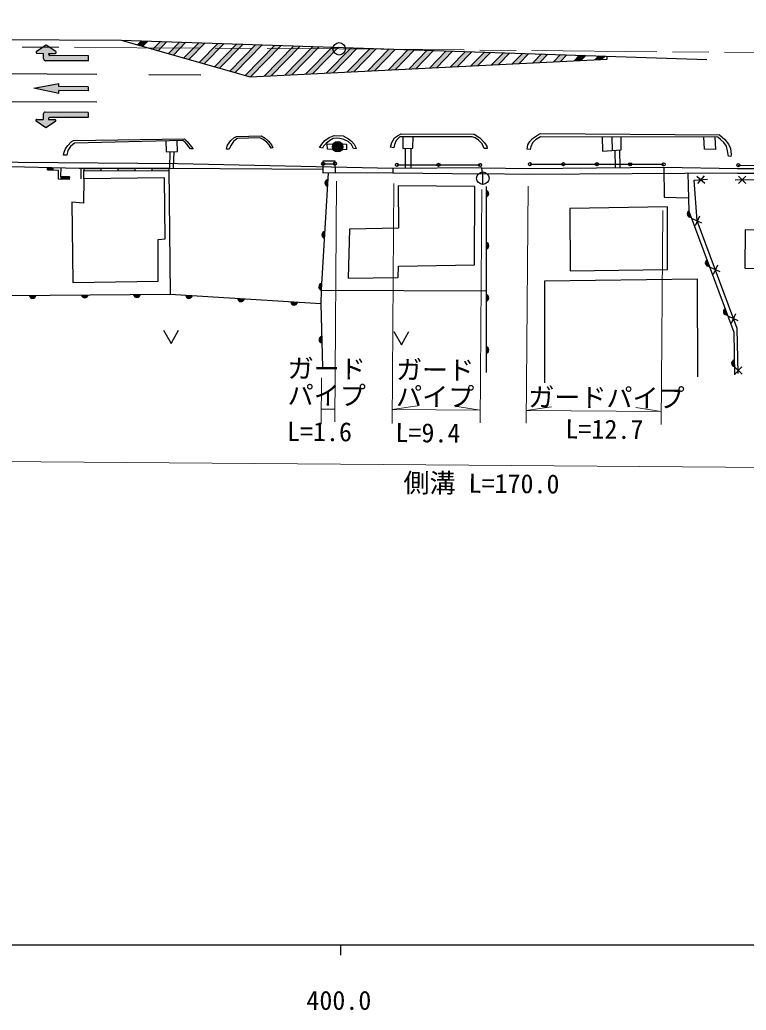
# Model space of a CAD drawing. Units: millimetres at full size, sheet at 1:1000; details may follow other scales. Extents: x 40000 to 680000, y 20000 to 380000.
# Drawn here: x 437220 to 506944, y 198715 to 293814 of the extents above; entities that cross this region are included whole.
import ezdxf
from ezdxf.enums import TextEntityAlignment as Align

# ---------------------------------------------------------------- set-up
doc = ezdxf.new("R2010")
doc.units = ezdxf.units.MM
doc.header["$LTSCALE"] = 1000
doc.linetypes.add('CHAIN', pattern=[18.5, 12, -1.5, 3.5, -1.5])
for name, color, linetype, lineweight in [('M-BGD', 7, 'Continuous', 25), ('M-BMK', 2, 'CHAIN', 13), ('M-BMK-SRVR', 3, 'Continuous', 25), ('M-STR-HTXT', 7, 'Continuous', 13), ('M-STR-STRC', 7, 'Continuous', 25), ('M-TTL-BAND', 7, 'Continuous', 25)]:
    doc.layers.add(name, color=color, linetype=linetype, lineweight=lineweight)
doc.styles.add('ＭＳ ゴシック', font='')
doc.styles.get('ＭＳ ゴシック').set_extended_font_data('MS Gothic')

msp = doc.modelspace()

# ---------------------------------------------------------------- hatches: boundary and pattern name
at = {"layer": 'M-BGD'}
for points in [[(468033, 281228, 1), (467424, 282022, 1)], [(440410, 279384), (440415, 279634), (439889, 279646), (439883, 279396)], [(441973, 278490), (441975, 278740), (441173, 278747), (441171, 278497)], [(444983, 279575), (443350, 279579), (443350, 279329), (444983, 279325)], [(448249, 279568), (446616, 279571), (446616, 279321), (448249, 279318)], [(451515, 279560), (449882, 279564), (449882, 279314), (451514, 279310)], [(466757, 277839), (466795, 278464, 0.84072)], [(481970, 277431), (481970, 276805, 0.84072)], [(501658, 274859), (501440, 275446, 0.84072)], [(466457, 272848), (466495, 273473, 0.84072)], [(481972, 272431), (481973, 271805, 0.84072)], [(503394, 270170), (503177, 270757, 0.84072)], [(466157, 267858), (466195, 268482, 0.84072)], [(438770, 267344), (438144, 267339, 0.84072)], [(443769, 267382), (443144, 267377, 0.84072)], [(448769, 267420), (448143, 267415, 0.84072)], [(453771, 267308), (453146, 267347, 0.84072)], [(481975, 267431), (481975, 266805, 0.84072)], [(458761, 266993), (458136, 267033, 0.84072)], [(463859, 266672), (463235, 266711, 0.84072)], [(505131, 265481), (504914, 266068, 0.84072)], [(466213, 262791), (466194, 263417, 0.84072)], [(481977, 262431), (481977, 261805, 0.84072)], [(505818, 260529), (505804, 261154, 0.84072)]]:
    msp.add_hatch(color=256, dxfattribs=at).paths.add_polyline_path(points)
at = {"layer": 'M-STR-STRC'}
for points in [[(439502, 290591), (438882, 290595, -0.74206), (438828, 290778), (439757, 291389), (440678, 290767, -0.74206), (440622, 290584), (440002, 290588), (440001, 290488, 0.41421), (440101, 290387), (443807, 290364), (443804, 289864), (439697, 289890, -0.41388), (439499, 290091)], [(449512, 291776), (448902, 291796), (448526, 291411), (449018, 291270)], [(451340, 291716), (450731, 291736), (450002, 290990), (450494, 290850)], [(453169, 291656), (452559, 291676), (451479, 290569), (451971, 290429)], [(454997, 291595), (454388, 291615), (452955, 290149), (453447, 290008)], [(456826, 291535), (456216, 291555), (454431, 289728), (454923, 289588)], [(458654, 291475), (458045, 291495), (455908, 289307), (456400, 289167)], [(460482, 291415), (459873, 291435), (457384, 288887), (457876, 288746)], [(462311, 291355), (461701, 291375), (458860, 288466), (459321, 288335), (459363, 288337)], [(464139, 291294), (463530, 291314), (460685, 288402), (461346, 288435)], [(465968, 291234), (465358, 291254), (462668, 288500), (463328, 288532)], [(467796, 291174), (467187, 291194), (464650, 288598), (465311, 288630)], [(469625, 291114), (469015, 291134), (466633, 288695), (467294, 288728)], [(471453, 291054), (470844, 291074), (468616, 288793), (469277, 288826)], [(473281, 290993), (472672, 291014), (470598, 288891), (471259, 288923)], [(475110, 290933), (474500, 290953), (472581, 288989), (473242, 289021)], [(476938, 290873), (476329, 290893), (474564, 289086), (475225, 289119)], [(478767, 290813), (478157, 290833), (476547, 289184), (477207, 289217)], [(480595, 290753), (479986, 290773), (478529, 289282), (479190, 289314)], [(482424, 290693), (481814, 290713), (480512, 289380), (481173, 289412)], [(484252, 290632), (483642, 290652), (482495, 289477), (483156, 289510)], [(486080, 290572), (485471, 290592), (484477, 289575), (485138, 289608)], [(487909, 290512), (487299, 290532), (486460, 289673), (487121, 289706)], [(489737, 290452), (489128, 290472), (488443, 289771), (489104, 289803)], [(491566, 290392), (490956, 290412), (490426, 289869), (491086, 289901)], [(493069, 289999), (493394, 290331), (492785, 290351), (492408, 289966)], [(440973, 287021), (443785, 286995), (443788, 287393), (440977, 287418), (440979, 287693), (438578, 287241), (440971, 286746)], [(439462, 284249), (438843, 284253, 0.74206), (438786, 284070), (439707, 283447), (440636, 284058, 0.74206), (440582, 284242), (439962, 284246), (439963, 284346, -0.41421), (440064, 284445), (443770, 284422), (443773, 284922), (439667, 284948, 0.41388), (439465, 284749)]]:
    msp.add_hatch(color=256, dxfattribs=at).paths.add_polyline_path(points)

# ---------------------------------------------------------------- linework, layer by layer
at = {"layer": 'M-BGD'}
for p, q in [((494117, 281262), (494076, 282568)), ((451618, 281160), (451596, 279560)), ((452014, 281172), (451927, 279558)), ((474199, 281474), (474202, 279536)), ((474749, 281492), (474752, 279541)), ((494344, 281277), (494374, 279616)), ((494794, 281306), (494824, 279621)), ((439883, 279396), (439889, 279646)), ((440410, 279384), (440415, 279634)), ((466339, 279981), (467468, 279998)), ((473430, 279889), (481397, 279880)), ((481579, 279610), (486125, 279532)), ((486195, 279956), (499016, 279940)), ((499043, 279664), (506095, 279529)), ((506185, 279857), (515655, 279795)), ((439883, 279396), (440937, 279373)), ((441173, 278747), (441171, 278497)), ((441975, 278740), (441973, 278490)), ((443116, 278547), (443119, 279579)), ((443350, 279579), (443350, 279329)), ((443366, 278547), (443368, 279329)), ((444983, 279575), (444983, 279325)), ((446616, 279571), (446616, 279321)), ((448249, 279568), (448249, 279318)), ((449882, 279564), (449882, 279314)), ((451515, 279560), (451514, 279310)), ((451515, 279560), (451639, 267442)), ((467496, 279143), (473015, 279121)), ((481667, 278002), (481667, 279201)), ((502218, 278789), (502973, 278133)), ((502923, 278839), (502267, 278084)), ((506095, 279529), (515806, 279556)), ((506097, 279079), (515807, 279106)), ((506206, 278791), (506916, 278087)), ((506913, 278794), (506209, 278084)), ((481970, 277814), (481978, 259951)), ((502451, 274952), (502033, 274043)), ((502696, 274289), (501788, 274707)), ((504188, 270264), (503771, 269355)), ((504434, 269601), (503525, 270018)), ((466158, 267852), (481975, 267802)), ((506171, 264912), (505263, 265330)), ((505926, 265575), (505508, 264667)), ((506544, 259799), (505817, 260486)), ((506524, 260506), (505838, 259779))]:
    msp.add_line(p, q, dxfattribs=at)
for points in [[(457060, 281397), (457076, 281571), (457160, 281786), (457482, 282234), (457758, 282468), (458008, 282598), (460372, 282667), (460758, 282439), (461103, 282168), (461394, 281805), (461512, 281522), (461358, 281479), (461156, 281823), (460942, 282069), (460581, 282329), (460263, 282483), (458081, 282405), (457724, 282124), (457473, 281752), (457365, 281519), (457327, 281390)], [(465998, 281545), (466203, 281879), (466509, 282221), (466928, 282507), (467405, 282695), (468256, 282673), (468760, 282396), (469062, 282150), (469327, 281864), (469481, 281561), (469502, 281429), (469234, 281451), (469042, 281850), (468738, 282129), (468330, 282305), (467947, 282432), (467582, 282448), (467308, 282420), (466982, 282238), (466613, 281933), (466360, 281670), (466277, 281481)], [(472800, 281593), (472938, 282040), (473201, 282483), (473466, 282686), (473820, 282878), (480822, 282842), (481388, 282481), (481836, 282002), (482043, 281679), (482084, 281469), (481807, 281461), (481608, 281907), (481257, 282260), (480930, 282472), (480641, 282591), (473703, 282587), (473360, 282223), (473173, 281839), (473119, 281517)], [(485926, 281392), (486000, 281795), (486187, 282121), (486421, 282410), (486717, 282619), (486998, 282799), (487206, 282885), (504394, 282771), (504878, 282318), (505235, 281882), (505447, 281469), (505500, 280883), (505463, 280687), (505254, 280715), (505151, 281248), (505040, 281672), (504798, 282022), (504489, 282320), (504225, 282560), (487194, 282573), (486731, 282302), (486441, 281996), (486262, 281627), (486202, 281350)], [(441400, 280813), (441481, 281120), (441598, 281429), (441820, 281758), (442139, 282088), (442385, 282228), (453028, 282379), (453288, 282139), (453697, 281631), (453854, 281427), (453617, 281436), (453111, 282022), (452878, 282226), (442457, 281969), (442075, 281641), (441822, 281253), (441745, 280830)], [(468575, 281867), (468568, 281327), (466762, 281398), (466720, 281912)], [(467459, 280261), (467497, 279119), (466339, 279101), (466339, 280257)], [(473031, 279524), (473015, 279121), (481632, 279033), (481579, 279610)], [(443366, 278547), (443330, 276208), (442225, 276290), (442311, 268580), (450490, 268712), (450489, 272713), (451186, 272797), (451093, 278643)], [(480900, 277804), (473536, 277882), (473560, 273796), (468881, 273724), (468747, 269021), (473527, 269079), (473565, 270146), (480856, 270281)], [(490029, 275700), (490061, 269697), (499382, 269825), (499379, 275850)]]:
    msp.add_lwpolyline(points, close=True, dxfattribs=at)
for points in [[(473991, 282587), (473974, 281467), (474956, 281498), (474981, 282588)], [(493107, 282569), (493149, 281200), (494936, 281315), (494950, 282567)], [(503930, 282560), (503989, 281373), (502954, 281380), (502865, 282561)], [(451240, 282185), (451254, 281148), (452358, 281183), (452316, 282212)], [(473031, 279524), (452403, 279972), (437054, 280107), (424359, 280245), (417023, 279940), (415152, 279517), (411286, 278343), (403930, 275970), (398621, 270537), (395665, 256435), (395956, 251649)], [(415879, 269563), (415625, 279442), (420013, 279795), (426293, 279882), (435021, 279752), (442906, 279580), (451515, 279560), (466339, 279481)], [(441975, 278740), (441173, 278747), (441192, 279617)], [(486125, 279532), (499043, 279664), (499063, 276791), (501409, 276734)], [(441973, 278490), (440918, 278499), (440937, 279373)], [(443368, 279329), (451514, 279310), (451518, 279310)], [(466834, 279109), (466159, 267888), (466099, 266531), (466286, 260419)], [(506097, 279079), (485873, 278966), (481632, 279033)], [(501352, 279098), (501440, 275446), (505743, 263828), (505836, 259732)], [(506189, 259854), (506064, 264185), (502242, 274498), (501962, 278417), (503228, 278506)], [(505888, 278436), (529528, 278542), (528805, 259311)], [(521188, 265119), (516312, 265247), (516405, 273626), (506832, 273645), (506819, 269955), (508745, 269916), (508752, 262296)], [(502314, 259521), (502261, 268907), (487599, 268714), (487572, 258951)], [(466099, 266531), (451639, 267442), (436293, 267325)], [(451021, 264014), (451736, 262719), (452452, 264014)], [(473131, 263887), (473847, 262592), (474562, 263887)]]:
    msp.add_lwpolyline(points, dxfattribs=at)
for centre, radius in [((467729, 281625), 500), ((466339, 279981), 150), ((467468, 279998), 150), ((473430, 279889), 150), ((477414, 279885), 150), ((481397, 279880), 150), ((486195, 279956), 150), ((489401, 279952), 150), ((492606, 279948), 150), ((495811, 279944), 150), ((499016, 279940), 150), ((506185, 279857), 150), ((481667, 278601), 600)]:
    msp.add_circle(centre, radius, dxfattribs=at)
for centre, start, end in [((466831, 278149), 96.45053, 256.66826), ((481915, 277118), 279.91941, 80.13714), ((501600, 275171), 120.21392, 280.43165), ((466531, 273158), 96.45053, 256.66826), ((481918, 272118), 279.91941, 80.13714), ((503337, 270482), 120.21392, 280.43165), ((466231, 268167), 96.45053, 256.66826), ((438456, 267396), 190.32781, 350.54554), ((443456, 267434), 190.32781, 350.54554), ((448456, 267472), 190.32781, 350.54554), ((453462, 267382), 186.28574, 346.50347), ((481920, 267118), 279.91941, 80.13714), ((458452, 267067), 186.28574, 346.50347), ((463550, 266746), 186.28574, 346.50347), ((505073, 265794), 120.21392, 280.43165), ((466258, 263106), 101.64742, 261.86515), ((481923, 262118), 279.91941, 80.13714), ((505866, 260843), 101.2256, 261.44333)]:
    msp.add_arc(centre, 318, start, end, dxfattribs=at)
at = {"layer": 'M-BMK'}
msp.add_lwpolyline([(69701, 293814), (169134, 293320), (368460, 291583), (467872, 291021), (567478, 290151)], dxfattribs=at)
at = {"layer": 'M-BMK-SRVR'}
msp.add_circle((467872, 291021), 600, dxfattribs=at)
at = {"layer": 'M-STR-HTXT'}
for p, q in [((467450, 255209), (467626, 278321)), ((472951, 255056), (473126, 278101)), ((485831, 255069), (486004, 277838)), ((481396, 255103), (481567, 277532)), ((498777, 254970), (498933, 275510)), ((466139, 254981), (466173, 259439)), ((467459, 256428), (466150, 256438)), ((472961, 256386), (475388, 256752)), ((481405, 256322), (472961, 256386)), ((481405, 256322), (478984, 256724)), ((485840, 256288), (488268, 256654)), ((485840, 256288), (498786, 256190)), ((498786, 256190), (496364, 256592)), ((399095, 251662), (567519, 250381))]:
    msp.add_line(p, q, dxfattribs=at)
at = {"layer": 'M-STR-STRC'}
for p, q in [((405914, 292116), (446948, 291860)), ((439757, 291389), (438828, 290778)), ((440678, 290767), (439757, 291389)), ((446948, 291860), (503169, 290010)), ((448902, 291796), (448526, 291411)), ((449512, 291776), (449018, 291270)), ((450731, 291736), (450002, 290990)), ((451340, 291716), (450494, 290850)), ((452559, 291676), (451479, 290569)), ((453169, 291656), (451971, 290429)), ((454388, 291615), (452955, 290149)), ((454997, 291595), (453447, 290008)), ((456216, 291555), (454431, 289728)), ((456826, 291535), (454923, 289588)), ((458045, 291495), (455908, 289307)), ((458654, 291475), (456400, 289167)), ((459873, 291435), (457384, 288887)), ((460482, 291415), (457876, 288746)), ((461701, 291375), (458860, 288466)), ((462311, 291355), (459363, 288337)), ((463530, 291314), (460685, 288402)), ((464139, 291294), (461346, 288435)), ((465358, 291254), (462668, 288500)), ((465968, 291234), (463328, 288532)), ((467187, 291194), (464650, 288598)), ((467796, 291174), (465311, 288630)), ((469015, 291134), (466633, 288695)), ((469625, 291114), (467294, 288728)), ((470844, 291074), (468616, 288793)), ((471453, 291054), (469277, 288826)), ((472672, 291014), (470598, 288891)), ((438882, 290595), (439502, 290591)), ((439499, 290091), (439502, 290591)), ((440001, 290488), (440002, 290588)), ((440002, 290588), (440622, 290584)), ((443807, 290364), (440101, 290387)), ((443804, 289864), (443807, 290364)), ((473281, 290993), (471259, 288923)), ((474500, 290953), (472581, 288989)), ((475110, 290933), (473242, 289021)), ((476329, 290893), (474564, 289086)), ((476938, 290873), (475225, 289119)), ((478157, 290833), (476547, 289184)), ((478767, 290813), (477207, 289217)), ((479986, 290773), (478529, 289282)), ((480595, 290753), (479190, 289314)), ((481814, 290713), (480512, 289380)), ((482424, 290693), (481173, 289412)), ((483642, 290652), (482495, 289477)), ((484252, 290632), (483156, 289510)), ((485471, 290592), (484477, 289575)), ((486080, 290572), (485138, 289608)), ((487299, 290532), (486460, 289673)), ((487909, 290512), (487121, 289706)), ((489128, 290472), (488443, 289771)), ((489737, 290452), (489104, 289803)), ((490956, 290412), (490426, 289869)), ((491566, 290392), (491086, 289901)), ((492785, 290351), (492408, 289966)), ((493394, 290331), (493069, 289999)), ((493590, 290025), (493600, 290325)), ((443804, 289864), (439697, 289890)), ((408754, 288819), (444599, 288596)), ((449599, 288564), (454599, 288533)), ((438578, 287241), (440979, 287693)), ((440971, 286746), (438578, 287241)), ((440977, 287418), (440979, 287693)), ((443788, 287393), (440977, 287418)), ((443788, 287393), (443785, 286995)), ((440971, 286746), (440973, 287021)), ((443785, 286995), (440973, 287021)), ((408738, 286148), (444605, 285924)), ((439465, 284749), (439462, 284249)), ((443773, 284922), (439667, 284948)), ((443770, 284422), (440064, 284445)), ((443773, 284922), (443770, 284422)), ((439707, 283447), (438786, 284070)), ((438843, 284253), (439462, 284249)), ((440636, 284058), (439707, 283447)), ((439963, 284346), (439962, 284246)), ((439962, 284246), (440582, 284242))]:
    msp.add_line(p, q, dxfattribs=at)
msp.add_lwpolyline([(446948, 291860), (459321, 288335), (493590, 290025)], dxfattribs=at)
for centre, radius, start, end in [((438883, 290695), 100, 123.3333, 269.64323), ((439699, 290090), 200, 179.70758, 269.64323), ((440101, 290487), 100, 179.64323, 269.64323), ((440622, 290684), 100, 269.64323, 55.95316), ((439665, 284748), 200, 89.64323, 179.57888), ((440063, 284345), 100, 89.64323, 179.64323), ((438842, 284153), 100, 89.64323, 235.95316), ((440581, 284142), 100, 303.3333, 89.64323)]:
    msp.add_arc(centre, radius, start, end, dxfattribs=at)
at = {"layer": 'M-TTL-BAND'}
for p, q in [((40000, 205000), (579000, 205000)), ((468000, 205000), (468000, 204000))]:
    msp.add_line(p, q, dxfattribs=at)

# ---------------------------------------------------------------- texts
at = {"layer": 'M-STR-HTXT', "style": 'ＭＳ ゴシック'}
for s, p in [('ガード', (462917, 258882)), ('ガード', (473326, 258765)), ('パイプ', (462917, 256308)), ('パイプ', (473326, 256191)), ('ガードパイプ', (486017, 256133)), ('L=1.6', (462859, 252833)), ('L=9.4', (473269, 252716)), ('L=12.7', (489585, 253067)), ('側溝 L=170.0', (474036, 247898))]:
    msp.add_text(s, height=1833, rotation=359.564, dxfattribs=at).set_placement(p, align=Align.BOTTOM_LEFT)
at = {"layer": 'M-TTL-BAND', "style": 'ＭＳ ゴシック'}
msp.add_text('400.0', height=1833, dxfattribs=at).set_placement((467844, 198195), align=Align.BOTTOM_CENTER)

doc.saveas('drawing.dxf')
